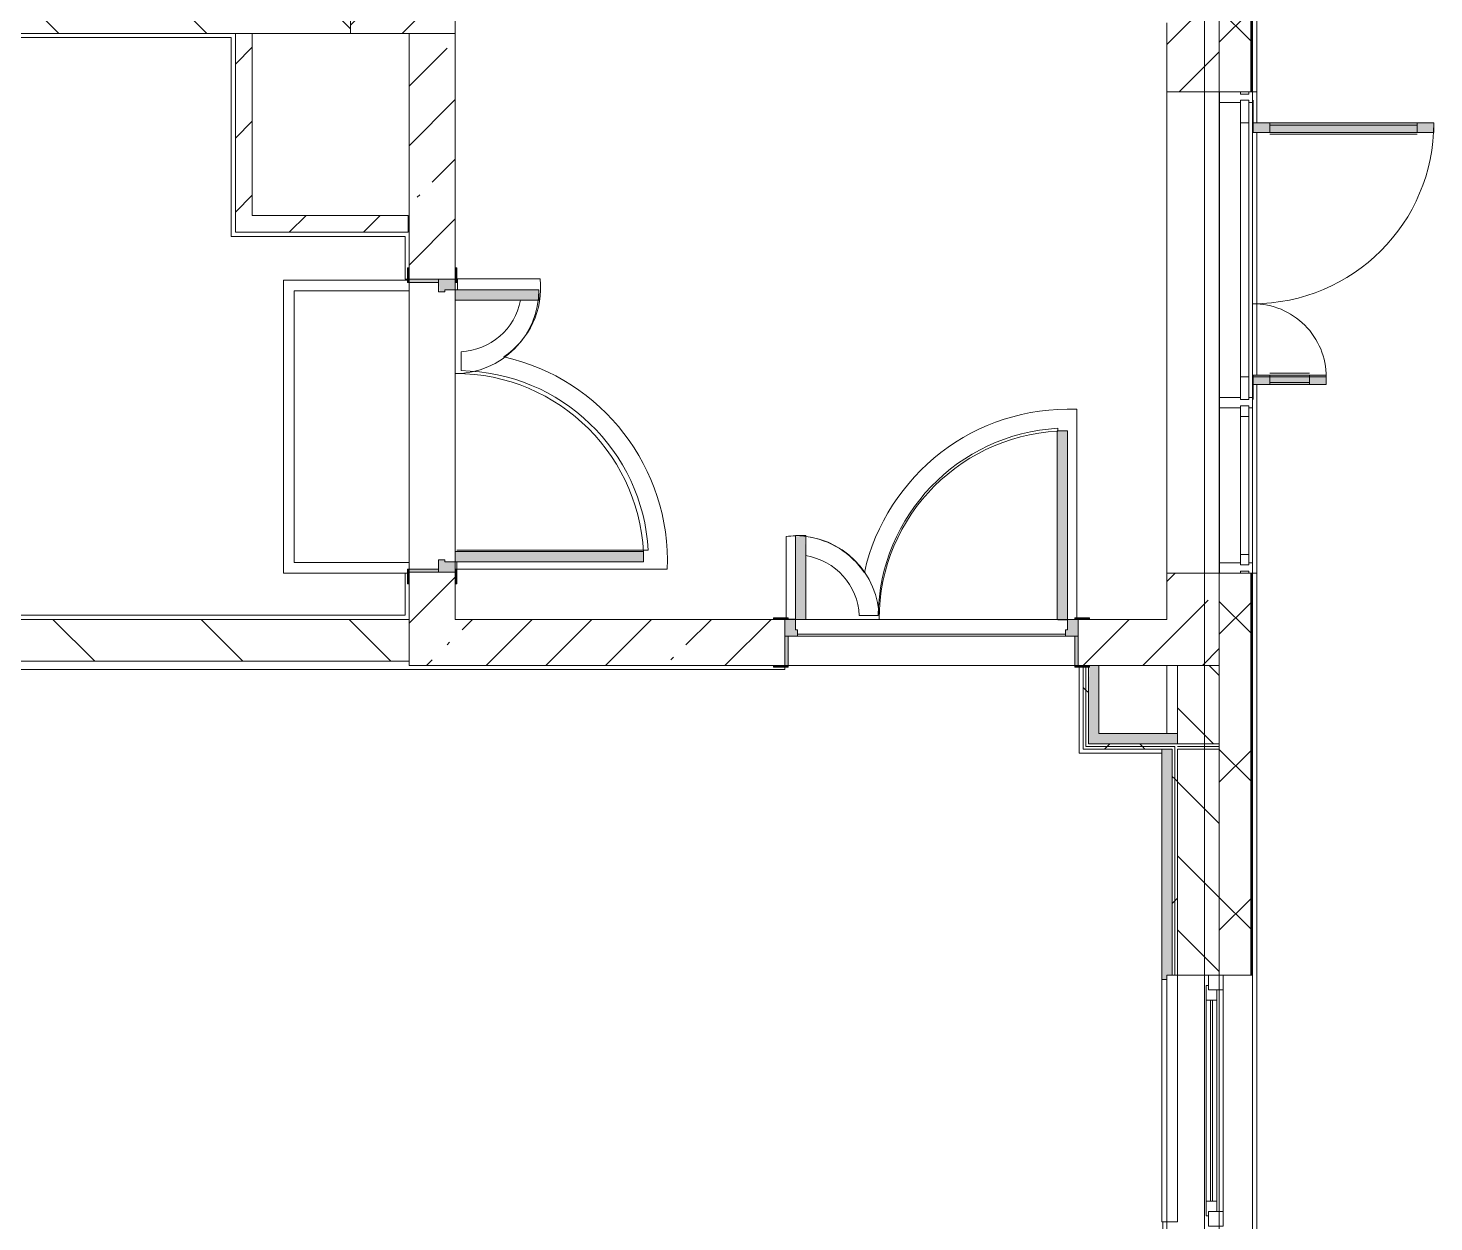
# Model space of a CAD drawing. Header units: millimetres. Extents: x -4005 to 195566, y -8553 to 29000.
# Drawn here: x 180083 to 186798, y 7721 to 13425 of the extents above; entities that cross this region are included whole.
import ezdxf

# ---------------------------------------------------------------- set-up
doc = ezdxf.new("R2010")
doc.units = ezdxf.units.MM
doc.linetypes.add('Осевая', pattern=[3175, 635, -476.25, 1587.5, -476.25])
for name, color, linetype, lineweight, true_color in [('A-DETL-GENF-10', 7, 'Continuous', 5, 0xe2e2e2), ('A-DETL-GENF-9', 7, 'Continuous', 5, 0xaaaaaa), ('A-DOOR-2', 7, 'Continuous', 5, 0xaaaaaa), ('A-DOOR-3', 7, 'Continuous', 5, 0xe2e2e2), ('A-DOOR-FRAM-2', 7, 'Continuous', 5, 0xe2e2e2), ('A-DOOR-FRAM-3', 7, 'Continuous', 5, 0xaaaaaa), ('A-FLOR-2', 7, 'Continuous', 5, 0xaaaaaa), ('I-WALL-5', 7, 'Continuous', 9, 0xe7e7e7)]:
    doc.layers.add(name, color=color, linetype=linetype, lineweight=lineweight, true_color=true_color)
for name, color, linetype, lineweight in [('A-GLAZ-2', 7, 'Continuous', 5), ('A-GLAZ-CWMG-2', 7, 'Continuous', 5), ('A-WALL', 7, 'Continuous', 9), ('A-WALL-2', 7, 'Continuous', 5), ('I-WALL-6', 7, 'Continuous', 5), ('S-COLS-3', 7, 'Continuous', 5), ('Оси', 7, 'Continuous', 9), ('Оси-2', 7, 'Осевая', 9)]:
    doc.layers.add(name, color=color, linetype=linetype, lineweight=lineweight)
pattern_1 = [(45, (60693.44, 0), (-285.1231, 285.1231), []), (45, (60978.57, 0), (-285.1231, 285.1231), [504.031, -100.806, 16.764, -84.042])]
pattern_2 = [(135, (60693.44, 0), (-353.5534, -353.5534), [])]
pattern_3 = [(45, (60693.44, 0), (-176.7767, 176.7767), [])]
pattern_4 = [(45, (60693.44, 0), (-530.33, 530.33), []), (135, (60693.44, 0), (-530.33, -530.33), [])]

# ---------------------------------------------------------------- blocks, each defined once
blk = doc.blocks.new('110_Дверь_СКБ_2Ст - Д-5_п_ Из игровой в коридор-32679362-1_4_1_птичка')
at = {"layer": 'A-DOOR-3'}
for points in [[(612.5, 110), (662.5, 110), (662.5, 1010), (612.5, 1010), (612.5, 906.6)], [(-637.5, 110), (-587.5, 110), (-591.3, 510), (-637.5, 506), (-637.5, 111.5)], [(697.5, -110), (712.5, -110), (712.5, 30), (697.5, 27.7)]]:
    blk.add_hatch(color=256, dxfattribs=at).paths.add_polyline_path(points)
h = blk.add_hatch(color=256, dxfattribs=at)
h.paths.add_polyline_path([(-672.5, 30), (-627.5, 30), (-627.5, 60), (-637.5, 60), (-637.5, 110), (-687.5, 110), (-687.5, 30)])
h.paths.add_polyline_path([(712.5, 30), (712.5, 110), (662.5, 108.5), (662.5, 60), (652.5, 60), (652.5, 30), (706.3, 30)])
at = {"layer": 'A-DOOR-FRAM-2'}
for points in [[(-681.3, 110), (-672.5, 112.1), (-672.5, 118), (-742.5, 118), (-742.5, 110), (-687.5, 110)], [(712.5, 110), (767.5, 110), (767.5, 118), (697.5, 118), (697.5, 110), (706.3, 110)], [(-672.5, -110), (-672.5, 30), (-687.5, 30), (-687.5, -110)], [(-672.5, -118), (-672.5, -110), (-742.5, -110), (-742.5, -118), (-687.5, -118)], [(697.5, -118), (767.5, -118), (762.5, -110), (697.5, -110), (697.5, -117.8)]]:
    blk.add_hatch(color=256, dxfattribs=at).paths.add_polyline_path(points)
at = {"layer": 'A-DOOR-2'}
for p, q in [((662.5, 1010), (612.5, 1010)), ((612.5, 1010), (612.5, 110)), ((662.5, 110), (662.5, 1010)), ((-637.5, 510), (-637.5, 110)), ((-587.5, 510), (-637.5, 510)), ((-587.5, 110), (-587.5, 510)), ((-637.5, 110), (-587.5, 110)), ((612.5, 110), (662.5, 110))]:
    blk.add_line(p, q, dxfattribs=at)
for centre, radius, start, end in [((662.5, 110), 900, 90, 180), ((-637.5, 110), 400, 360, 90)]:
    blk.add_arc(centre, radius, start, end, dxfattribs=at)
at = {"layer": 'A-DOOR-FRAM-3'}
for p, q in [((-672.5, 118), (-742.5, 118)), ((-742.5, 118), (-742.5, 110)), ((-742.5, 110), (-672.5, 110)), ((-637.5, 110), (-687.5, 110)), ((-687.5, 110), (-687.5, 30)), ((-672.5, 110), (-672.5, 118)), ((-637.5, 60), (-637.5, 110)), ((662.5, 110), (662.5, 60)), ((712.5, 110), (662.5, 110)), ((767.5, 118), (697.5, 118)), ((697.5, 118), (697.5, 110)), ((697.5, 110), (767.5, 110)), ((712.5, 30), (712.5, 110)), ((767.5, 110), (767.5, 118)), ((-687.5, 30), (-627.5, 30)), ((-672.5, 30), (-687.5, 30)), ((-687.5, 30), (-687.5, -110)), ((-672.5, -110), (-672.5, 30)), ((-627.5, 60), (-637.5, 60)), ((-627.5, 30), (-627.5, 60)), ((662.5, 60), (652.5, 60)), ((652.5, 60), (652.5, 30)), ((652.5, 30), (712.5, 30)), ((712.5, 30), (697.5, 30)), ((697.5, 30), (697.5, -110)), ((712.5, -110), (712.5, 30)), ((-672.5, -110), (-742.5, -110)), ((-742.5, -110), (-742.5, -118)), ((-742.5, -118), (-672.5, -118)), ((-687.5, -110), (-672.5, -110)), ((-672.5, -118), (-672.5, -110)), ((697.5, -110), (712.5, -110)), ((767.5, -110), (697.5, -110)), ((697.5, -110), (697.5, -118)), ((697.5, -118), (767.5, -118)), ((767.5, -118), (767.5, -110))]:
    blk.add_line(p, q, dxfattribs=at)
blk = doc.blocks.new('110_Дверь_СКБ_2Ст - Д-1_л_Лестничная клетка EIS60 2-32142534-1_4_1_птичка')
at = {"layer": 'A-DOOR-3'}
for points in [[(612.5, 1010), (612.5, 110), (662.5, 110), (662.5, 1010), (639.9, 1010)], [(-637.5, 510), (-637.5, 110), (-587.5, 110), (-587.5, 510)], [(712.4, 30), (697.5, 30), (699.6, -110), (712.5, -110), (712.5, 30)]]:
    blk.add_hatch(color=256, dxfattribs=at).paths.add_polyline_path(points)
h = blk.add_hatch(color=256, dxfattribs=at)
h.paths.add_polyline_path([(662.5, 110), (662.5, 60), (652.5, 60), (652.5, 30), (712.5, 32.6), (712.5, 110)])
h.paths.add_polyline_path([(-637.5, 110), (-687.5, 110), (-687.2, 30), (-627.5, 35.6), (-627.5, 60), (-637.5, 60), (-637.5, 104.8)])
at = {"layer": 'A-DOOR-FRAM-2'}
for points in [[(-695.5, 118), (-742.5, 118), (-742.5, 110), (-672.5, 110), (-672.5, 118), (-687.5, 118)], [(728.3, 118), (697.5, 118), (697.5, 110), (767.5, 110), (767.5, 118), (729.9, 118)], [(-672.5, 30), (-687.5, 30), (-687.4, -110), (-672.5, -110), (-672.5, -21.5)], [(-687.4, -110), (-742.5, -110.2), (-742.5, -118), (-672.5, -118), (-674.5, -110)], [(767.5, -110), (697.5, -110), (698.9, -118), (767.5, -118)]]:
    blk.add_hatch(color=256, dxfattribs=at).paths.add_polyline_path(points)
at = {"layer": 'A-DOOR-2'}
for p, q in [((662.5, 1010), (612.5, 1010)), ((612.5, 1010), (612.5, 110)), ((662.5, 110), (662.5, 1010)), ((-637.5, 510), (-637.5, 110)), ((-587.5, 510), (-637.5, 510)), ((-587.5, 110), (-587.5, 510)), ((-637.5, 110), (-587.5, 110)), ((612.5, 110), (662.5, 110))]:
    blk.add_line(p, q, dxfattribs=at)
for centre, radius, start, end in [((662.5, 110), 900, 90, 180), ((-637.5, 110), 400, 360, 90)]:
    blk.add_arc(centre, radius, start, end, dxfattribs=at)
at = {"layer": 'A-DOOR-FRAM-3'}
for p, q in [((-672.5, 118), (-742.5, 118)), ((-742.5, 118), (-742.5, 110)), ((-742.5, 110), (-672.5, 110)), ((-637.5, 110), (-687.5, 110)), ((-687.5, 110), (-687.5, 30)), ((-672.5, 110), (-672.5, 118)), ((-637.5, 60), (-637.5, 110)), ((662.5, 110), (662.5, 60)), ((712.5, 110), (662.5, 110)), ((767.5, 118), (697.5, 118)), ((697.5, 118), (697.5, 110)), ((697.5, 110), (767.5, 110)), ((712.5, 30), (712.5, 110)), ((767.5, 110), (767.5, 118)), ((-687.5, 30), (-627.5, 30)), ((-672.5, 30), (-687.5, 30)), ((-687.5, 30), (-687.5, -110)), ((-672.5, -110), (-672.5, 30)), ((-627.5, 60), (-637.5, 60)), ((-627.5, 30), (-627.5, 60)), ((662.5, 60), (652.5, 60)), ((652.5, 60), (652.5, 30)), ((652.5, 30), (712.5, 30)), ((712.5, 30), (697.5, 30)), ((697.5, 30), (697.5, -110)), ((712.5, -110), (712.5, 30)), ((-672.5, -110), (-742.5, -110)), ((-742.5, -110), (-742.5, -118)), ((-742.5, -118), (-672.5, -118)), ((-687.5, -110), (-672.5, -110)), ((-672.5, -118), (-672.5, -110)), ((697.5, -110), (712.5, -110)), ((767.5, -110), (697.5, -110)), ((697.5, -110), (697.5, -118)), ((697.5, -118), (767.5, -118)), ((767.5, -118), (767.5, -110))]:
    blk.add_line(p, q, dxfattribs=at)
blk = doc.blocks.new('120_Окно_СКБ_1Ст - 120_Окно_СКБ_1Ст 1200х2500_h_ с форточкой 3-24161067-1_4_1_птичка')
at = {"layer": 'A-GLAZ-2'}
for p, q in [((-600, -127), (-600, -57)), ((-600, -57), (-530, -57)), ((600, -57), (-600, -57)), ((-530, -57), (-530, -127)), ((530, -127), (530, -57)), ((530, -57), (600, -57)), ((600, -57), (600, -127)), ((-530, -127), (-600, -127)), ((-600, -127), (-550, -127)), ((-530, -127), (-550, -127)), ((-550, -127), (-550, -137)), ((530, -87), (-530, -87)), ((-530, -87), (-530, -127)), ((-480, -137), (-480, -87)), ((-480, -107), (480, -107)), ((480, -117), (-480, -117)), ((480, -137), (480, -87)), ((530, -127), (530, -87)), ((600, -127), (530, -127)), ((550, -127), (530, -127)), ((550, -127), (600, -127)), ((550, -137), (550, -127)), ((-550, -137), (550, -137)), ((550, -137), (-550, -137))]:
    blk.add_line(p, q, dxfattribs=at)
blk = doc.blocks.new('PNS_Панель прямоугольная - Нр_Стекло - 40мм-24160822-1_4_1_птичка')
at = {"layer": 'A-GLAZ-2'}
for p, q in [((-380, 0), (-380, 40)), ((-380, 40), (-330, 40)), ((-330, 40), (330, 40)), ((-330, 40), (-330, 0)), ((380, 40), (330, 40)), ((330, 40), (330, 0)), ((380, 0), (380, 40)), ((-330, 0), (-380, 0)), ((-330, 0), (330, 0)), ((330, 0), (380, 0))]:
    blk.add_line(p, q, dxfattribs=at)
blk = doc.blocks.new('Прямоугольный импост - Импост структурный с накладкой - 160мм-23689442-1_4_1_птичка')
at = {"layer": 'A-GLAZ-CWMG-2'}
for p, q in [((125081, 11610), (125081, 10870)), ((125238, 11610), (125238, 10870))]:
    blk.add_line(p, q, dxfattribs=at)
blk = doc.blocks.new('Прямоугольный импост - Импост структурный с накладкой - 160мм-18691760-1_4_1_птичка')
at = {"layer": 'A-GLAZ-CWMG-2'}
for p, q in [((-50, 0), (-50, 17)), ((-50, 17), (0, 17)), ((0, 0), (-10, 0)), ((-10, 0), (-10, -40)), ((0, 17), (0, 0)), ((-50, -140), (-50, -40)), ((-10, -40), (0, -40)), ((0, -40), (0, -140)), ((0, -140), (-50, -140))]:
    blk.add_line(p, q, dxfattribs=at)
blk = doc.blocks.new('Дверь_Витражная_СКБ_2Ст - ВН-6-31912847-1_4_1_птичка')
at = {"layer": 'A-DETL-GENF-10'}
for points in [[(-643, -39), (-643, -370), (-598, -370), (-598, -20), (-643, -20)], [(562, -39), (562, -884), (607, -884), (607, -20), (562, -20)], [(607, -17), (607, -20), (705, -17)]]:
    blk.add_hatch(color=256, dxfattribs=at).paths.add_polyline_path(points)
at = {"layer": 'A-DETL-GENF-9'}
for p, q in [((-607, -20), (-715, -20)), ((-715, -20), (-607, -20)), ((-598, -20), (-643, -20)), ((-643, -370), (-643, -20)), ((-598, -20), (-643, -20)), ((-643, -20), (-643, -370)), ((-598, -370), (-598, -20)), ((-598, -370), (-598, -20)), ((562, -20), (607, -20)), ((562, -884), (562, -20)), ((562, -20), (562, -884)), ((607, -20), (562, -20)), ((607, -884), (607, -20)), ((607, -884), (607, -20)), ((607, -20), (715, -20)), ((607, -20), (715, -20)), ((-643, -100), (-598, -100)), ((-633, -290), (-633, -100)), ((-589, -290), (-589, -100)), ((553, -804), (553, -100)), ((607, -100), (562, -100)), ((597, -804), (597, -100)), ((-643, -290), (-598, -290)), ((-643, -370), (-598, -370)), ((-643, -370), (-598, -370)), ((607, -804), (562, -804)), ((607, -884), (562, -884)), ((562, -884), (607, -884))]:
    blk.add_line(p, q, dxfattribs=at)
at = {"layer": 'A-DOOR-2'}
for p, q in [((-715, 40), (-607, 40)), ((-715, 0), (-715, 40)), ((-607, 40), (-607, 0)), ((607, 40), (715, 40)), ((607, 0), (607, 40)), ((715, 40), (715, 0)), ((-607, 0), (-715, 0)), ((-607, -370), (-607, -20)), ((715, 0), (607, 0)), ((607, -884), (607, -20))]:
    blk.add_line(p, q, dxfattribs=at)
for centre, radius, start, end in [((-607, -20), 350, 270, 0), ((607, -20), 864, 180, 270)]:
    blk.add_arc(centre, radius, start, end, dxfattribs=at)
blk = doc.blocks.new('Прямоугольный импост - Импост структурный с накладкой - 160мм-23689444-1_4_1_птичка')
at = {"layer": 'A-GLAZ-CWMG-2'}
for p, q in [((125081, 13070), (125081, 11660)), ((125238, 13070), (125238, 11660)), ((125181, 12972), (125181, 11758)), ((125221, 12972), (125221, 11758))]:
    blk.add_line(p, q, dxfattribs=at)
blk = doc.blocks.new('Прямоугольный импост - Импост структурный с накладкой - 160мм-22960522-1_4_1_птичка')
at = {"layer": 'A-GLAZ-CWMG-2'}
for p, q in [((-25, 0), (-25, 17)), ((-25, 17), (25, 17)), ((25, 17), (25, 0)), ((-25, -140), (-25, -40)), ((25, -40), (25, -140)), ((25, -140), (-25, -140))]:
    blk.add_line(p, q, dxfattribs=at)
blk = doc.blocks.new('Прямоугольный импост - Импост структурный с накладкой - 160мм-18691766-1_4_1_птичка')
at = {"layer": 'A-GLAZ-CWMG-2'}
for p, q in [((0, 17), (-50, 17)), ((-50, 17), (-50, 0)), ((-10, -40), (-10, 0)), ((-10, 0), (0, 0)), ((0, 0), (0, 17)), ((-50, -40), (-50, -140)), ((0, -40), (-10, -40)), ((0, -140), (0, -40)), ((-50, -140), (0, -140))]:
    blk.add_line(p, q, dxfattribs=at)
blk = doc.blocks.new('BSC_Колонна _Прямоугольная - 500х500-22291386-1_4_1_птичка')
at = {"layer": 'S-COLS-3'}
h = blk.add_hatch(dxfattribs=at)
h.set_pattern_fill('FP_242', color=256, style=0, pattern_type=2)
h.set_pattern_definition([(45, (-121180, -13650), (-285.1231, 285.1231), []), (45, (-120894.88, -13650), (-285.1231, 285.1231), [504.031, -100.806, 16.764, -84.042])])
h.paths.add_polyline_path([(-250, -250), (250, -250), (250, 250), (-250, 250), (-250, -200)])
for p, q in [((250, 250), (-250, 250)), ((-250, 250), (-250, -250)), ((250, -250), (250, 250)), ((-250, -250), (250, -250))]:
    blk.add_line(p, q, dxfattribs=at)

msp = doc.modelspace()

# ---------------------------------------------------------------- hatches: boundary and pattern name
at = {"layer": 'A-WALL-2'}
h = msp.add_hatch(dxfattribs=at)
h.set_pattern_fill('FP_172', color=256, style=0, pattern_type=2)
h.set_pattern_definition([(45, (60693.44, 0), (-353.5534, 353.5534), []), (135, (60693.44, 0), (-353.5534, -353.5534), [])])
h.paths.add_polyline_path([(185813.9, -250), (185923.4, -250), (185923.4, 7700), (185773.4, 7700), (185773.4, -250)])
h.paths.add_polyline_path([(185921.8, 8900), (185923.4, 8900), (185923.4, 10820), (185773.4, 10820), (185773.4, 8900), (185883.4, 8900)])
h.paths.add_polyline_path([(185923.4, 13120), (185923.4, 13670), (185773.4, 13670), (185773.4, 13120), (185883.4, 13120)])
h.paths.add_polyline_path([(185923.4, 15220), (185923.4, 21550), (185773.4, 21550), (185773.4, 15220), (185883.4, 15220)])
h = msp.add_hatch(dxfattribs=at)
h.set_pattern_fill('FP_154', color=256, style=0, pattern_type=2)
h.set_pattern_definition([(135, (60693.44, 0), (-176.7767, -176.7767), [])])
h.paths.add_polyline_path([(185573.4, 8900), (185773.4, 8900), (185773.4, 9980), (185573.4, 9980), (185573.4, 9049)])
h.paths.add_polyline_path([(185645.6, 10005), (185773.4, 10005), (185773.4, 10380), (185573.4, 10380), (185573.4, 10005), (185612.9, 10005)])
at = {"layer": 'I-WALL-5'}
for points in [[(185148.4, 10005), (185198.4, 10005), (185198.4, 10380), (185153.4, 10380), (185148.4, 10222.8)], [(185498.4, 10005), (185573.4, 10005), (185570.3, 10055), (185198.4, 10055), (185198.4, 10005)], [(185503.4, 8879.5), (185523.4, 8879.5), (185523.4, 8900), (185548.4, 8900), (185548.4, 9980), (185498.4, 9980), (185498.4, 8879.5)]]:
    msp.add_hatch(color=256, dxfattribs=at).paths.add_polyline_path(points)
at = {"layer": 'I-WALL-6'}
h = msp.add_hatch(dxfattribs=at)
h.set_pattern_fill('FP_153', color=256, style=0, pattern_type=2)
h.set_pattern_definition(pattern_1)
h.paths.add_polyline_path([(185751.1, 10600), (185773.4, 10600), (185773.4, 10820), (185523.4, 10820), (185523.4, 10600), (185612.9, 10600)])
h.paths.add_polyline_path([(185773.4, 13120), (185773.4, 13670), (185523.4, 13670), (185523.4, 13120), (185612.9, 13120)])
h.paths.add_polyline_path([(185523.4, 15220), (185773.4, 15220), (185773.4, 21400), (185523.4, 21400), (185523.4, 15550)])
h = msp.add_hatch(dxfattribs=at)
h.set_pattern_fill('FP_153', color=256, style=0, pattern_type=2)
h.set_pattern_definition(pattern_1)
h.paths.add_polyline_path([(182123.4, 10380), (182123.4, 10825), (181903.4, 10825), (181903.4, 10380)])
h.paths.add_polyline_path([(181903.4, 12225), (182123.4, 12225), (182123.4, 13400), (181903.4, 13400), (181903.4, 12280)])
h.paths.add_polyline_path([(182123.4, 13900), (182123.4, 18600), (181903.4, 18600), (181903.4, 13900), (182085.9, 13900)])
h = msp.add_hatch(dxfattribs=at)
h.set_pattern_fill('FP_171', color=256, style=0, pattern_type=2)
h.set_pattern_definition(pattern_2)
h.paths.add_polyline_path([(181623.4, 13400), (181623.4, 13600), (176793.4, 13600), (176793.4, 13400), (181417.6, 13400)])
h = msp.add_hatch(dxfattribs=at)
h.set_pattern_fill('FP_170', color=256, style=0, pattern_type=2)
h.set_pattern_definition(pattern_3)
h.paths.add_polyline_path([(181073.4, 12450), (181153.4, 12450), (181153.4, 13400), (181073.4, 13400), (181073.4, 12570.4)])
h = msp.add_hatch(dxfattribs=at)
h.set_pattern_fill('FP_170', color=256, style=0, pattern_type=2)
h.set_pattern_definition(pattern_3)
h.paths.add_polyline_path([(181898.4, 12450), (181898.4, 12530), (181153.4, 12530), (181153.4, 12450), (181883.4, 12450)])
h = msp.add_hatch(dxfattribs=at)
h.set_pattern_fill('FP_171', color=256, style=0, pattern_type=2)
h.set_pattern_definition(pattern_2)
h.paths.add_polyline_path([(181053.4, 10400), (181903.4, 10400), (181903.4, 10600), (180023.4, 10600), (180023.4, 10400), (180043.4, 10400)])
h.paths.add_polyline_path([(168063.4, 10400), (168398.4, 10400), (168398.4, 10600), (168043.4, 10600), (168043.4, 10400)])
h.paths.add_polyline_path([(169822.1, 10400), (170923.4, 10400), (170920.4, 10600), (169798.4, 10600), (169798.4, 10400)])
h.paths.add_polyline_path([(172603.4, 10400), (172623.4, 10402.5), (172623.4, 10600), (171873.4, 10600), (171878.4, 10400), (172502.8, 10400)])
h = msp.add_hatch(dxfattribs=at)
h.set_pattern_fill('FP_153', color=256, style=0, pattern_type=2)
h.set_pattern_definition(pattern_1)
h.paths.add_polyline_path([(185773.4, 10380), (185773.4, 10600), (185098.4, 10600), (185103.4, 10380), (185623.4, 10380)])
h.paths.add_polyline_path([(182965.9, 10380), (183698.4, 10380), (183698.4, 10600), (182123.4, 10600), (182123.4, 10380), (182950.4, 10380)])
h = msp.add_hatch(dxfattribs=at)
h.set_pattern_fill('FP_250', color=256, style=0, pattern_type=2)
h.set_pattern_definition(pattern_4)
h.paths.add_polyline_path([(185123.4, 9980), (185135.9, 9980), (185135.9, 10372), (185123.4, 10372), (185123.4, 10055)])
h = msp.add_hatch(dxfattribs=at)
h.set_pattern_fill('FP_250', color=256, style=0, pattern_type=2)
h.set_pattern_definition(pattern_4)
h.paths.add_polyline_path([(185135.9, 9992.5), (185148.4, 9992.5), (185148.4, 10372), (185135.9, 10372), (185135.9, 10055)])
h = msp.add_hatch(dxfattribs=at)
h.set_pattern_fill('FP_250', color=256, style=0, pattern_type=2)
h.set_pattern_definition(pattern_4)
h.paths.add_polyline_path([(185523.4, 9980), (185560.9, 9980), (185560.9, 9992.5), (185135.9, 9992.5), (185135.9, 9980), (185521.1, 9980)])
h.paths.add_polyline_path([(185637.1, 9980), (185773.4, 9980), (185773.4, 9992.5), (185573.4, 9992.5), (185573.4, 9980), (185612.9, 9980)])
h = msp.add_hatch(dxfattribs=at)
h.set_pattern_fill('FP_250', color=256, style=0, pattern_type=2)
h.set_pattern_definition(pattern_4)
h.paths.add_polyline_path([(185773.4, 9992.5), (185773.4, 10005), (185148.4, 10005), (185148.4, 9992.5), (185641.3, 9992.5)])
h = msp.add_hatch(dxfattribs=at)
h.set_pattern_fill('FP_250', color=256, style=0, pattern_type=2)
h.set_pattern_definition(pattern_4)
h.paths.add_polyline_path([(185560.9, 8900), (185560.9, 9980), (185548.4, 9980), (185548.4, 8900)])
h = msp.add_hatch(dxfattribs=at)
h.set_pattern_fill('FP_250', color=256, style=0, pattern_type=2)
h.set_pattern_definition(pattern_4)
h.paths.add_polyline_path([(185560.9, 8900), (185573.4, 8900), (185573.4, 9992.5), (185560.9, 9992.5), (185560.9, 9049)])

# ---------------------------------------------------------------- linework, layer by layer
at = {"layer": 'A-FLOR-2'}
for p, q in [((174367.7, 13380), (181053.4, 13380)), ((181053.4, 12430), (181053.4, 13380)), ((181883.4, 12430), (181053.4, 12430)), ((181883.4, 12225), (181883.4, 12430)), ((181895.4, 12225), (181883.4, 12225)), ((182528.4, 12227.4), (182133.9, 12227.4)), ((182133.9, 12227.4), (182133.9, 12175)), ((181303.4, 12220), (181303.4, 10821.3)), ((181895.4, 12220), (181303.4, 12220)), ((181353.4, 10871.3), (181353.4, 12170)), ((181353.4, 12170), (181903.4, 12170)), ((181903.4, 12170), (181903.4, 12210)), ((182150.9, 11878.7), (182150.9, 11788.3)), ((185092.2, 10608), (185092.2, 11603.8)), ((185002.2, 11513.1), (185002.2, 11500)), ((183704.6, 10996), (183704.6, 10608)), ((183045.5, 10929.8), (182130.9, 10929.8)), ((181303.4, 10821.3), (181895.4, 10821.3)), ((181903.4, 10871.3), (181353.4, 10871.3)), ((181883.4, 10620), (181883.4, 10821.3)), ((181903.4, 10840), (181903.4, 10871.3)), ((182130.9, 10875), (182130.9, 10840)), ((182131.4, 10839.8), (183136.2, 10839.8)), ((171873.4, 10620), (181883.4, 10620)), ((184053.3, 10618.5), (184143.7, 10618.5)), ((183713.4, 10601.5), (183748.4, 10601.5)), ((185002.2, 10598.5), (185048.4, 10598.5)), ((183758.4, 10530), (185038.4, 10530)), ((185038.4, 10520), (183758.4, 10520)), ((183698.4, 10360), (180043.4, 10360)), ((183698.4, 10372), (183698.4, 10360)), ((185103.4, 9960), (185103.4, 10372)), ((185498.9, 9960), (185103.4, 9960)), ((185503.4, 170), (185503.4, 7721))]:
    msp.add_line(p, q, dxfattribs=at)
for centre, radius, start, end in [((182136.9, 12182.4), 394, 303.62195, 6.55825), ((182136.9, 12182.4), 304, 272.63955, 349.07682), ((182136.9, 10878.4), 1000, 357.78741, 77.3989), ((182136.9, 10878.4), 910, 3.23752, 89.11849), ((185053.6, 10604.5), 1000, 87.78741, 167.3989), ((185053.6, 10604.5), 910, 93.23752, 179.11849), ((183749.6, 10604.5), 394, 90.17146, 96.55825), ((183749.6, 10604.5), 394, 33.62195, 82.85688), ((183749.6, 10604.5), 304, 2.63955, 80.73873)]:
    msp.add_arc(centre, radius, start, end, dxfattribs=at)
at = {"layer": 'A-WALL'}
for p, q in [((185773.4, 13670), (185773.4, 13120)), ((185923.4, 13120), (185923.4, 13670)), ((185926.4, 13120), (185926.4, 13670)), ((181153.4, 13400), (181073.4, 13400)), ((185773.4, 10820), (185773.4, 10600)), ((185923.4, 8900), (185923.4, 10820)), ((185926.4, 8900), (185926.4, 10820)), ((181903.4, 10400), (181903.4, 10600)), ((185135.9, 9992.5), (185135.9, 10372)), ((185148.4, 10005), (185148.4, 10372)), ((185773.4, 10380), (185573.4, 10380)), ((185773.4, 8900), (185773.4, 10380)), ((185573.4, 10005), (185573.4, 10055)), ((185560.9, 9992.5), (185135.9, 9992.5)), ((185773.4, 10005), (185148.4, 10005)), ((185548.4, 9980), (185498.4, 9980)), ((185548.4, 8900), (185548.4, 9980)), ((185560.9, 8900), (185560.9, 9992.5)), ((185573.4, 9992.5), (185773.4, 9992.5)), ((185573.4, 9980), (185573.4, 8900)), ((185573.4, 9980), (185773.4, 9980))]:
    msp.add_line(p, q, dxfattribs=at)
at = {"layer": 'A-WALL-2'}
for p, q in [((185953.4, 13785), (185953.4, 12972)), ((185931.4, 13120), (185931.4, 13670)), ((185773.4, 13120), (185953.4, 13120)), ((185773.4, 10820), (185773.4, 13120)), ((185953.4, 12927), (185953.4, 11767)), ((185953.4, 11722), (185953.4, -280)), ((185953.4, 10820), (185773.4, 10820)), ((185931.4, -258), (185931.4, 10820)), ((185573.4, 10380), (185573.4, 10055)), ((185573.4, 8900), (185931.4, 8900)), ((185773.4, 8900), (185773.4, -100))]:
    msp.add_line(p, q, dxfattribs=at)
at = {"layer": 'I-WALL-6'}
for p, q in [((185523.4, 10600), (185523.4, 13450)), ((176793.4, 13400), (181073.4, 13400)), ((181073.4, 13400), (181073.4, 12450)), ((181153.4, 13400), (181623.4, 13400)), ((181153.4, 12530), (181153.4, 13400)), ((181903.4, 13400), (181903.4, 12280)), ((182123.4, 12280), (182123.4, 13400)), ((185523.4, 13120), (185773.4, 13120)), ((181898.4, 12530), (181153.4, 12530)), ((181898.4, 12450), (181898.4, 12530)), ((181073.4, 12450), (181898.4, 12450)), ((181903.4, 10871.3), (181903.4, 12170)), ((182123.4, 12125), (182123.4, 10925)), ((185773.4, 10820), (185523.4, 10820)), ((181903.4, 10770), (181903.4, 10600)), ((182123.4, 10600), (182123.4, 10770)), ((181903.4, 10600), (171903.4, 10600)), ((183643.4, 10600), (182123.4, 10600)), ((183798.4, 10600), (184998.4, 10600)), ((185523.4, 10600), (185153.4, 10600)), ((185773.4, 10380), (185773.4, 10600)), ((180023.4, 10400), (181903.4, 10400)), ((181903.4, 10400), (181903.4, 10380)), ((181903.4, 10380), (183643.4, 10380)), ((185083.4, 10380), (183713.4, 10380)), ((185123.4, 10372), (185123.4, 9980)), ((185573.4, 10380), (185153.4, 10380)), ((185198.4, 10055), (185198.4, 10380)), ((185523.4, 10055), (185523.4, 10380)), ((185573.4, 10055), (185198.4, 10055)), ((185123.4, 9980), (185498.4, 9980)), ((185498.4, 7721), (185498.4, 9980)), ((185498.4, 8879.5), (185523.4, 8879.5)), ((185523.4, 8900), (185523.4, 150)), ((185523.4, 8900), (185573.4, 8900)), ((185573.4, 8900), (185573.4, 7721)), ((185498.4, 7721), (185573.4, 7721))]:
    msp.add_line(p, q, dxfattribs=at)
at = {"layer": 'Оси'}
for p, q in [((185703.4, 10029.8), (185703.4, 21915.1)), ((185703.4, -1906.3), (185703.4, 9979))]:
    msp.add_line(p, q, dxfattribs=at)
at = {"layer": 'Оси-2'}
msp.add_line((185703.4, 9979), (185703.4, 10029.8), dxfattribs=at)

# ---------------------------------------------------------------- block references
at = {"layer": 'A-DOOR-2'}
for name, p, rotation in [('Дверь_Витражная_СКБ_2Ст - ВН-6-31912847-1_4_1_птичка', (185914.4, 12365), 89.99999999999957), ('110_Дверь_СКБ_2Ст - Д-1_л_Лестничная клетка EIS60 2-32142534-1_4_1_птичка', (182013.4, 11537.5), 269.9999999999999)]:
    msp.add_blockref(name, p, dxfattribs=dict(at, rotation=rotation))
msp.add_blockref('110_Дверь_СКБ_2Ст - Д-5_п_ Из игровой в коридор-32679362-1_4_1_птичка', (184385.9, 10490), dxfattribs=at)
at = {"layer": 'A-GLAZ-2'}
for name, p, rotation in [('PNS_Панель прямоугольная - Нр_Стекло - 40мм-24160822-1_4_1_птичка', (185914.4, 11240), 89.99999999999957), ('120_Окно_СКБ_1Ст - 120_Окно_СКБ_1Ст 1200х2500_h_ с форточкой 3-24161067-1_4_1_птичка', (185848.4, 8300), 269.9999999999999)]:
    msp.add_blockref(name, p, dxfattribs=dict(at, rotation=rotation))
at = {"layer": 'A-GLAZ-CWMG-2', "extrusion": (0, 0, -1), "rotation": 90.00000000000044}
for name, p in [('Прямоугольный импост - Импост структурный с накладкой - 160мм-18691760-1_4_1_птичка', (-185914.4, 13120)), ('Прямоугольный импост - Импост структурный с накладкой - 160мм-22960522-1_4_1_птичка', (-185914.4, 11635))]:
    msp.add_blockref(name, p, dxfattribs=at)
at = {"layer": 'A-GLAZ-CWMG-2'}
for name in ['Прямоугольный импост - Импост структурный с накладкой - 160мм-23689444-1_4_1_птичка', 'Прямоугольный импост - Импост структурный с накладкой - 160мм-23689442-1_4_1_птичка']:
    msp.add_blockref(name, (60693.4, 0), dxfattribs=at)
at = {"layer": 'A-GLAZ-CWMG-2', "rotation": 269.9999999999995}
msp.add_blockref('Прямоугольный импост - Импост структурный с накладкой - 160мм-18691766-1_4_1_птичка', (185914.4, 10820), dxfattribs=at)
at = {"layer": 'S-COLS-3'}
msp.add_blockref('BSC_Колонна _Прямоугольная - 500х500-22291386-1_4_1_птичка', (181873.4, 13650), dxfattribs=at)

doc.saveas('drawing.dxf')
